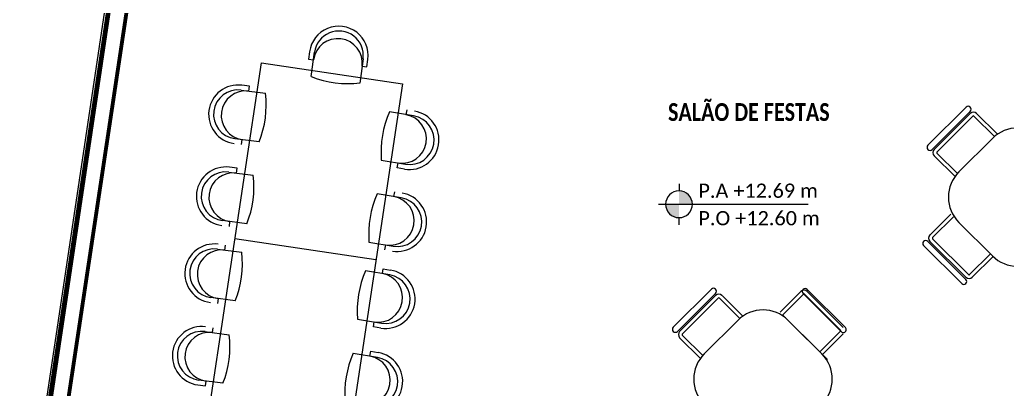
# Model space of a CAD drawing. Extents: x -14.2 to 52.3, y 3.7 to 90.9.
# Drawn here: x 16.04 to 24.35, y 20.49 to 23.6 of the extents above; entities that cross this region are included whole.
import ezdxf

# ---------------------------------------------------------------- set-up
doc = ezdxf.new("R2010")
doc.units = 0
for name, color, linetype, lineweight in [('limpo_PINI-PSG-PE-0102-LAZ-R00$0$A-AREA-IDEN', 2, 'Continuous', 5), ('limpo_PINI-PSG-PE-0102-LAZ-R00$0$A-WALL', 1, 'Continuous', 5), ('limpo_PINI-PSG-PE-0102-LAZ-R00$0$A-WALL-FNSH', 1, 'Continuous', 40), ('limpo_PINI-PSG-PE-0102-LAZ-R00$0$ARQ_MOBILIÁRIO', 135, 'Continuous', 5), ('limpo_PINI-PSG-PE-0102-LAZ-R00$0$G-ANNO-DIMS', 1, 'Continuous', 5), ('limpo_PINI-PSG-PE-0102-LAZ-R00$0$LAYOUT_AMB_LAZ_dwg', 8, 'Continuous', 5)]:
    doc.layers.add(name, color=color, linetype=linetype, lineweight=lineweight)
doc.layers.add('limpo_PINI-PSG-PE-0102-LAZ-R00$0$XR_ARQT', color=7, linetype='Continuous')
doc.layers.add('XR_ARQT', color=7, linetype='Continuous')
doc.styles.add('limpo_PINI-PSG-PE-0102-LAZ-R00$0$Calibri_2', font='calibri.ttf', dxfattribs={"height": 0.22})
doc.styles.add('limpo_PINI-PSG-PE-0102-LAZ-R00$0$Calibri_B', font='calibrib.ttf', dxfattribs={"width": 0.8, "height": 150})

# ---------------------------------------------------------------- blocks, each defined once
blk = doc.blocks.new('limpo_PINI-PSG-PE-0102-LAZ-R00$0$LAYOUT_AMB_LAZ_dwg-2867451-5PPE_008_LAZER__P_A_0_09_')
at = {"layer": 'limpo_PINI-PSG-PE-0102-LAZ-R00$0$ARQ_MOBILIÁRIO', "color": 9}
for p, q in [((27025, 17346.3), (27051.9, 17550.9)), ((27461, 17497), (27434.1, 17292.5)), ((26435.7, 17232.6), (26640.2, 17205.7)), ((27886.1, 17015.1), (27682.7, 17049.3)), ((27823.8, 17025.5), (27830.7, 17066.2)), ((32214.1, 16767.9), (32534.9, 17088.7)), ((32570.5, 17053), (32249.8, 16732.3)), ((32267.6, 16732.3), (32570.5, 17035.2)), ((32289.9, 16710), (32592.8, 17012.9)), ((32601.7, 17012.9), (32776.6, 16838)), ((26586.3, 16796.6), (26381.8, 16823.5)), ((26439, 16774.4), (26444.4, 16815.3)), ((32474.4, 16542.8), (32757.2, 16825.6)), ((27614.2, 16642.4), (27817.6, 16608.2)), ((32442.5, 16503.9), (32267.6, 16678.8)), ((32464.8, 16526.2), (32289.9, 16701.1)), ((26332.1, 16542), (26536.6, 16515.1)), ((27720.3, 16335), (27727.1, 16375.7)), ((27782.6, 16324.5), (27579.1, 16358.7)), ((26482.8, 16106), (26278.2, 16132.9)), ((26335.5, 16083.8), (26340.9, 16124.7)), ((32406.1, 16186.8), (32231.2, 16011.9)), ((32428.4, 16164.5), (32253.5, 15989.6)), ((32757.2, 15835.7), (32474.4, 16118.5)), ((27569.3, 15801.8), (26382.6, 15979.8)), ((32534.2, 15637.7), (32213.4, 15958.4)), ((32231.2, 15958.4), (32534.2, 15655.5)), ((32253.5, 15980.7), (32556.4, 15677.8)), ((26234.8, 15893.5), (26439.4, 15866.5)), ((26297.4, 15885.2), (26302.8, 15926.1)), ((27510.6, 15951.8), (27714.1, 15917.6)), ((27644.9, 15887.4), (27651.8, 15928.1)), ((32177.8, 15922.8), (32498.5, 15602)), ((32565.3, 15677.8), (32740.2, 15852.7)), ((27685.3, 15675.9), (27481.8, 15710.2)), ((30071.5, 15235.2), (30392.3, 15555.9)), ((31199.3, 15554.1), (31520, 15233.4)), ((26385.5, 15457.4), (26180.9, 15484.4)), ((26238.2, 15435.2), (26243.6, 15476.1)), ((30427.9, 15520.3), (30107.2, 15199.5)), ((30125, 15199.5), (30427.9, 15502.4)), ((30147.3, 15177.2), (30450.2, 15480.2)), ((30459.1, 15480.2), (30634, 15305.3)), ((30970.6, 15361.1), (31145.5, 15536)), ((30992.9, 15338.9), (31167.8, 15513.7)), ((31484.4, 15197.7), (31163.6, 15518.5)), ((31176.7, 15513.7), (31479.6, 15210.8)), ((31199, 15536), (31501.9, 15233.1)), ((27413.3, 15303.3), (27616.8, 15269)), ((30331.8, 15010), (30614.6, 15292.9)), ((31321.7, 15010), (30991.4, 15340.4)), ((31038.9, 15292.9), (31369.3, 14962.5)), ((26193.2, 15190), (26198.6, 15230.9)), ((26130.5, 15198.2), (26335.1, 15171.3)), ((30299.9, 14971.2), (30125, 15146.1)), ((30322.1, 14993.4), (30147.3, 15168.3)), ((31479.6, 15201.9), (31304.7, 15027)), ((27581, 14980.7), (27377.6, 15014.9)), ((26281.2, 14762.2), (26076.7, 14789.1))]:
    blk.add_line(p, q, dxfattribs=at)
at = {"layer": 'limpo_PINI-PSG-PE-0102-LAZ-R00$0$ARQ_MOBILIÁRIO', "color": 9, "flags": 128}
for points in [[(27011, 17556.3), (27002.7, 17493.6), (27043.7, 17488.3)], [(27452.8, 17434.4), (27493.7, 17429), (27501.9, 17491.6)], [(26498.3, 17224.4), (26503.7, 17265.3), (26441.1, 17273.5)], [(32798.9, 16860.3), (32624, 17035.2), (32798.9, 16860.3)], [(26394.7, 16533.8), (26400.1, 16574.7), (26337.5, 16582.9)], [(27810.8, 16567.5), (27748.5, 16578), (27755.3, 16618.6)], [(32762.5, 15830.4), (32587.6, 15655.5), (32762.5, 15830.4)], [(27623, 15686.4), (27629.8, 15727.1), (27692.1, 15716.6)], [(30656.3, 15327.6), (30481.4, 15502.4), (30656.3, 15327.6)], [(27609.9, 15228.3), (27547.6, 15238.8), (27554.5, 15279.5)], [(31327, 15004.7), (31501.9, 15179.6), (31327, 15004.7)], [(27518.7, 14991.2), (27525.6, 15031.9), (27587.9, 15021.4)], [(26071.3, 14748.2), (26133.9, 14740), (26139.3, 14780.9)]]:
    blk.add_lwpolyline(points, dxfattribs=at)
blk.add_lwpolyline([(26605.1, 17463.2), (27791.8, 17285.2), (27346.8, 14318.4), (26160.1, 14496.4)], close=True, dxfattribs=at)
at = {"layer": 'limpo_PINI-PSG-PE-0102-LAZ-R00$0$ARQ_MOBILIÁRIO', "color": 9}
for centre, radius, start, end in [((27256.5, 17524), 247.6, 352.49741, 172.49741), ((27256.5, 17524), 206.3, 352.49741, 172.49741), ((27248, 17459.9), 206.3, 352.88436, 172.11045), ((27337.3, 18138.1), 851.1, 248.46866, 276.52615), ((26408.7, 17028.1), 247.6, 82.49741, 262.49741), ((26408.7, 17028.1), 206.3, 82.49741, 262.49741), ((26472.7, 17019.6), 206.3, 82.88436, 262.11045), ((25794.6, 17108.9), 851.1, 338.46866, 6.52615), ((28462.7, 16708.8), 851.1, 156.41385, 184.47134), ((27851.9, 16811.6), 247.6, 260.44259, 80.44259), ((32552.7, 17070.8), 25.2, 314.99915, 134.99915), ((32597.2, 17008.5), 37.8, 44.99915, 134.99915), ((27788.2, 16822.3), 206.3, 260.82955, 80.05564), ((27851.9, 16811.6), 206.3, 260.44259, 80.44259), ((32597.2, 17008.5), 6.3, 44.99915, 134.99915), ((32969.4, 16613.5), 300, 45, 135), ((32232, 16750.1), 25.2, 134.99915, 314.99915), ((32294.3, 16705.6), 37.8, 134.99915, 224.99915), ((32294.3, 16705.6), 6.3, 134.99915, 224.99915), ((26305.2, 16337.5), 247.6, 82.49741, 262.49741), ((26305.2, 16337.5), 206.3, 82.49741, 262.49741), ((32686.5, 16330.6), 300, 134.99359, 225.00364), ((26369.2, 16329.1), 206.3, 82.88436, 262.11045), ((25691.1, 16418.4), 851.1, 338.46866, 6.52615), ((28359.1, 16018.2), 851.1, 156.41385, 184.47134), ((27684.6, 16131.8), 206.3, 260.82955, 80.05564), ((27748.3, 16121), 247.6, 260.44259, 80.44259), ((27748.3, 16121), 206.3, 260.44259, 80.44259), ((32195.6, 15940.6), 25.2, 45.00085, 225.00085), ((32258, 15985.2), 37.8, 135.00085, 225.00085), ((32258, 15985.2), 6.3, 135.00084, 225.00084), ((26207.9, 15688.9), 247.6, 82.49741, 262.49741), ((26207.9, 15688.9), 206.3, 82.49741, 262.49741), ((26271.9, 15680.5), 206.3, 82.88436, 262.11045), ((25593.8, 15769.8), 851.1, 338.46866, 6.52615), ((32969.4, 16047.8), 300, 224.99636, 315.00641), ((28261.8, 15369.6), 851.1, 156.41385, 184.47134), ((27651, 15472.5), 247.6, 260.44259, 80.44259), ((27587.4, 15483.2), 206.3, 260.82955, 80.05564), ((27651, 15472.5), 206.3, 260.44259, 80.44259), ((32516.3, 15619.9), 25.2, 225.00085, 45.00085), ((32560.9, 15682.2), 37.8, 225.00085, 315.00085), ((32560.9, 15682.2), 6.3, 225.00086, 315.00086), ((30410.1, 15538.1), 25.2, 314.99915, 134.99915), ((31172.2, 15509.3), 37.8, 44.99915, 134.99915), ((31181.4, 15536.3), 25.2, 44.99915, 224.99915), ((30454.6, 15475.7), 37.8, 44.99915, 134.99915), ((30454.6, 15475.7), 6.3, 44.99915, 134.99915), ((31172.2, 15509.3), 6.3, 44.99916, 134.99916), ((30826.8, 15080.7), 300, 45, 135), ((26103.6, 14993.7), 247.6, 82.49741, 262.49741), ((30089.3, 15217.3), 25.2, 134.99915, 314.99915), ((31475.2, 15206.4), 6.3, 314.99915, 44.99915), ((31502.2, 15215.5), 25.2, 224.99915, 44.99915), ((26103.6, 14993.7), 206.3, 82.49741, 262.49741), ((26167.6, 14985.2), 206.3, 82.88436, 262.11045), ((25489.5, 15074.6), 851.1, 338.46866, 6.52615), ((30151.7, 15172.8), 37.8, 134.99915, 224.99915), ((30151.7, 15172.8), 6.3, 134.99915, 224.99915), ((28157.6, 14674.4), 851.1, 156.41385, 184.47134), ((27483.1, 14787.9), 206.3, 260.82955, 80.05564), ((27546.8, 14777.2), 247.6, 260.44259, 80.44259), ((27546.8, 14777.2), 206.3, 260.44259, 80.44259), ((30543.9, 14797.9), 300, 134.99359, 225.00364), ((31109.6, 14797.9), 300, 315, 45)]:
    blk.add_arc(centre, radius, start, end, dxfattribs=at)
blk = doc.blocks.new('limpo_PINI-PSG-PE-0102-LAZ-R00$0$Elevações de ponto - M_Cota de elevação - Alvo preenchido-23738-5PPE_008_LAZER__P_A_0_09_')
at = {"layer": 'limpo_PINI-PSG-PE-0102-LAZ-R00$0$G-ANNO-DIMS'}
h = blk.add_hatch(color=256, dxfattribs=at)
edge = h.paths.add_edge_path()
edge.add_line((0, 0), (-1.5, 0))
edge.add_arc((0, 0), 1.5, 90, 180, ccw=False)
edge.add_line((0, 1.5), (0, 0))
h = blk.add_hatch(color=256, dxfattribs=at)
edge = h.paths.add_edge_path()
edge.add_line((0, 0), (1.5, 0))
edge.add_arc((0, 0), 1.5, 270, 360, ccw=False)
edge.add_line((0, -1.5), (0, 0))
for p, q in [((0, 2.3), (0, 1.5)), ((-2.3, 0), (14.5, 0)), ((0, -2.3), (0, -1.5))]:
    blk.add_line(p, q, dxfattribs=at)
blk.add_circle((0, 0), 1.5, dxfattribs=at)
blk = doc.blocks.new('limpo_PINI-PSG-PE-0102-LAZ-R00$0$A$C745163c0')
at = {"layer": 'limpo_PINI-PSG-PE-0102-LAZ-R00$0$A-WALL', "color": 170, "lineweight": 40}
for p, q in [((1981.2, -2691.6), (3088, 4686.5)), ((3106.5, 4709), (1996, -2693.8)), ((2134.5, -2714.6), (3245, 4688.2))]:
    blk.add_line(p, q, dxfattribs=at)
at = {"layer": 'limpo_PINI-PSG-PE-0102-LAZ-R00$0$A-WALL-FNSH', "lineweight": 5}
for p, q in [((3067, 4714.9), (1956.5, -2687.9)), ((2149.3, -2716.8), (3259.8, 4686))]:
    blk.add_line(p, q, dxfattribs=at)
at = {"layer": 'limpo_PINI-PSG-PE-0102-LAZ-R00$0$G-ANNO-DIMS', "extrusion": (0, 0, -1), "xscale": 74.99999999999996, "yscale": 74.99999999999996, "zscale": 74.99999999999996, "rotation": 180}
blk.add_blockref('limpo_PINI-PSG-PE-0102-LAZ-R00$0$Elevações de ponto - M_Cota de elevação - Alvo preenchido-23738-5PPE_008_LAZER__P_A_0_09_', (-7504.4, 441), dxfattribs=at)
at = {"layer": 'limpo_PINI-PSG-PE-0102-LAZ-R00$0$LAYOUT_AMB_LAZ_dwg', "color": 9}
blk.add_blockref('limpo_PINI-PSG-PE-0102-LAZ-R00$0$LAYOUT_AMB_LAZ_dwg-2867451-5PPE_008_LAZER__P_A_0_09_', (-22615.1, -15829.6), dxfattribs=at)
at = {"layer": 'limpo_PINI-PSG-PE-0102-LAZ-R00$0$A-AREA-IDEN', "insert": (7412.4, 1293.2), "char_height": 150, "width": 1693.164, "attachment_point": 1, "style": 'limpo_PINI-PSG-PE-0102-LAZ-R00$0$Calibri_B'}
blk.add_mtext('SALÃO DE FESTAS', dxfattribs=at)
at = {"layer": 'limpo_PINI-PSG-PE-0102-LAZ-R00$0$G-ANNO-DIMS', "insert": (7667.6, 615.5), "char_height": 120, "width": 1240.975, "attachment_point": 1, "line_spacing_factor": 1.158048, "style": 'limpo_PINI-PSG-PE-0102-LAZ-R00$0$Calibri_2'}
blk.add_mtext('P.A +12.69 m\\PP.O +12.60 m', dxfattribs=at)
blk = doc.blocks.new('limpo_PINI-PSG-PE-0102-LAZ-R00')
at = {"layer": 'limpo_PINI-PSG-PE-0102-LAZ-R00$0$XR_ARQT', "xscale": 0.001000000000038553, "yscale": 0.001000000000038553, "zscale": 0.001000000000038553}
blk.add_blockref('limpo_PINI-PSG-PE-0102-LAZ-R00$0$A$C745163c0', (14.124, 21.592), dxfattribs=at)

msp = doc.modelspace()

# ---------------------------------------------------------------- block references
at = {"layer": 'XR_ARQT'}
msp.add_blockref('limpo_PINI-PSG-PE-0102-LAZ-R00', (-0.0418, 0.017), dxfattribs=at)

doc.saveas('drawing.dxf')
